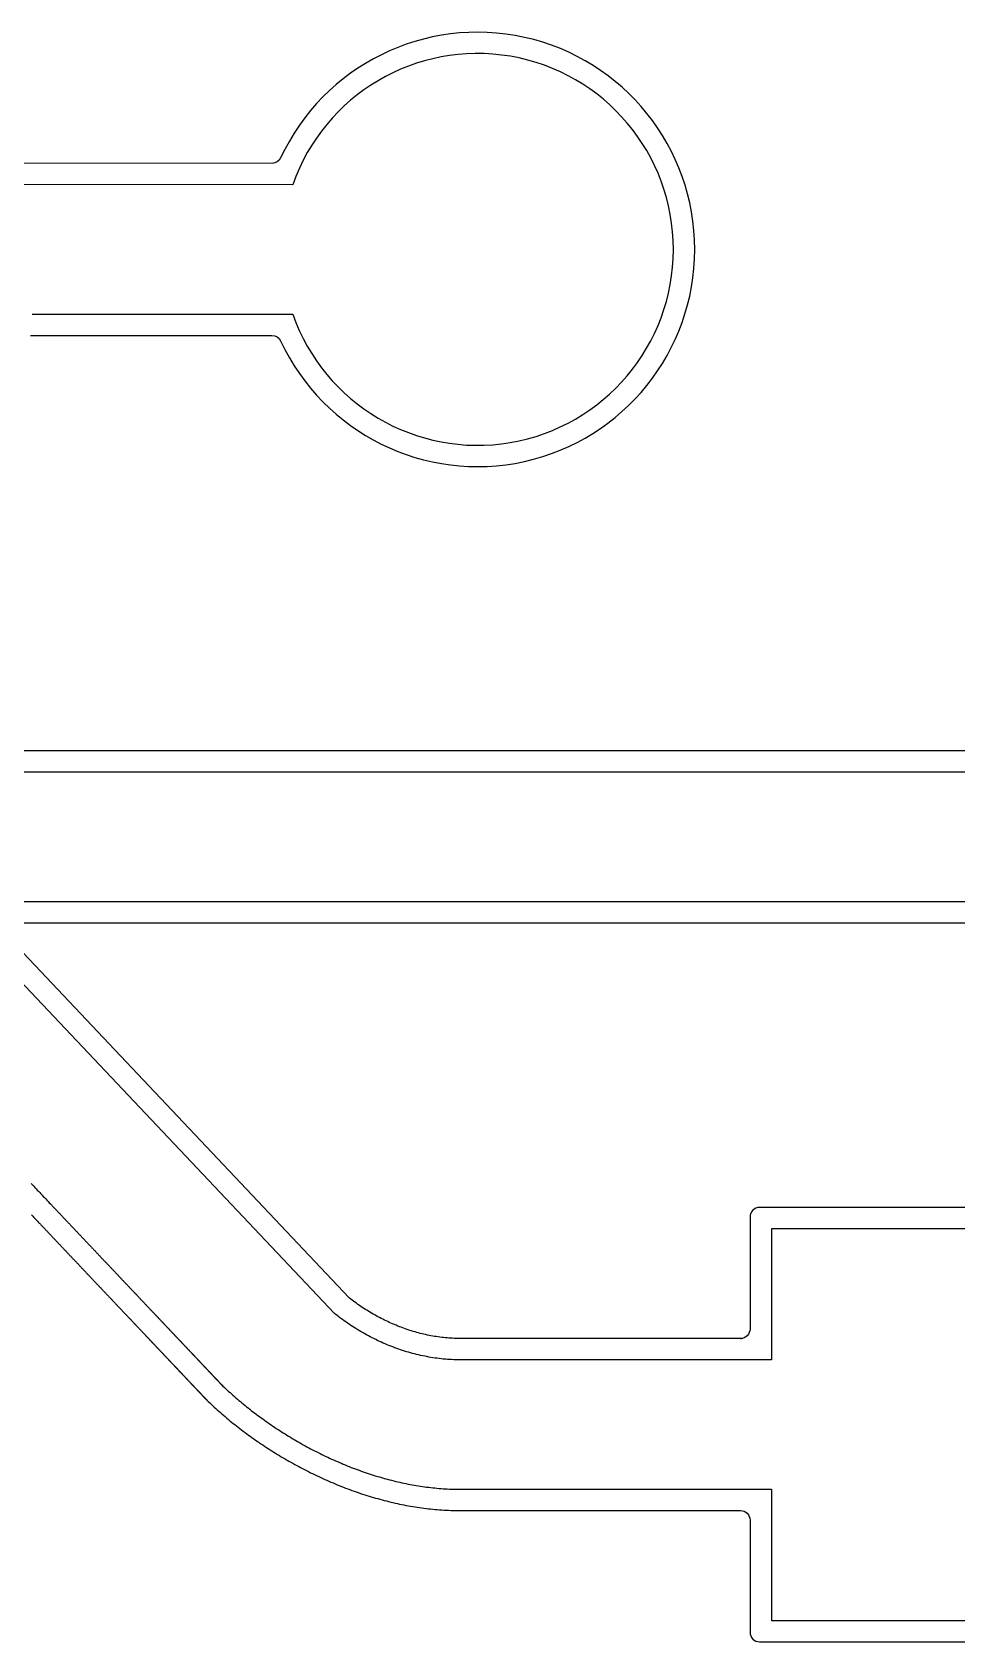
# Model space of a CAD drawing. Header units: inches. Extents: x 39 to 243, y 75 to 164.
# Drawn here: x 141 to 192.1, y 75 to 164 of the extents above; entities that cross this region are included whole.
import ezdxf

# ---------------------------------------------------------------- set-up
doc = ezdxf.new("R2010")
doc.units = ezdxf.units.IN
doc.header["$MEASUREMENT"] = 0

msp = doc.modelspace()

# ---------------------------------------------------------------- linework, layer by layer
at = {"color": 7}
for points in [[(140.938, 147.206), (141.125, 147.206), (141.311, 147.206), (141.495, 147.206), (141.678, 147.206), (141.86, 147.206), (142.041, 147.206), (142.221, 147.206), (142.4, 147.206), (142.577, 147.206), (142.753, 147.206), (142.928, 147.206), (143.102, 147.206), (143.275, 147.206), (143.447, 147.207), (143.617, 147.207), (143.786, 147.207), (143.955, 147.207), (144.122, 147.207), (144.287, 147.207), (144.452, 147.207), (144.616, 147.207), (144.778, 147.207), (144.939, 147.207), (145.099, 147.207), (145.258, 147.207), (145.416, 147.207), (145.573, 147.207), (145.728, 147.207), (145.882, 147.207), (146.036, 147.207), (146.188, 147.207), (146.339, 147.207), (146.488, 147.207), (146.637, 147.207), (146.784, 147.207), (146.931, 147.207), (147.076, 147.207), (147.22, 147.207), (147.363, 147.207), (147.504, 147.207), (147.645, 147.207), (147.784, 147.207), (147.923, 147.207), (148.06, 147.208), (148.196, 147.208), (148.331, 147.208), (148.464, 147.208), (148.597, 147.208), (148.728, 147.208), (148.859, 147.208), (148.988, 147.208), (149.116, 147.208), (149.243, 147.208), (149.369, 147.208), (149.493, 147.208), (149.617, 147.208), (149.739, 147.208), (149.861, 147.208), (149.981, 147.208), (150.1, 147.208), (150.218, 147.208), (150.334, 147.208), (150.45, 147.208), (150.564, 147.209), (150.678, 147.209), (150.79, 147.209), (150.901, 147.209), (151.011, 147.209), (151.12, 147.209), (151.228, 147.209), (151.334, 147.209), (151.44, 147.209), (151.544, 147.209), (151.647, 147.209), (151.75, 147.209), (151.851, 147.209), (151.951, 147.209), (152.049, 147.209), (152.147, 147.209), (152.244, 147.209), (152.339, 147.21), (152.433, 147.21), (152.526, 147.21), (152.619, 147.21), (152.709, 147.21), (152.799, 147.21), (152.888, 147.21), (152.976, 147.21), (153.062, 147.21), (153.148, 147.21), (153.232, 147.21), (153.315, 147.21), (153.397, 147.21), (153.478, 147.21), (153.558, 147.211), (153.637, 147.211), (153.715, 147.211), (153.791, 147.211), (153.867, 147.211), (153.941, 147.211), (154.014, 147.211), (154.283, 147.211, -0.292215), (154.76, 146.907, 4.52676), (154.762, 157.023, -0.291883), (154.285, 156.719), (137.589, 156.722)], [(141.013, 148.385), (141.117, 148.385), (141.221, 148.385), (141.324, 148.385), (141.427, 148.385), (141.529, 148.385), (141.632, 148.385), (141.733, 148.385), (141.835, 148.385), (141.936, 148.385), (142.037, 148.385), (142.137, 148.385), (142.237, 148.385), (142.337, 148.385), (142.436, 148.385), (142.535, 148.385), (142.634, 148.385), (142.732, 148.385), (142.83, 148.385), (142.927, 148.385), (143.024, 148.385), (143.121, 148.385), (143.218, 148.385), (143.314, 148.385), (143.409, 148.385), (143.505, 148.385), (143.6, 148.385), (143.694, 148.385), (143.788, 148.385), (143.882, 148.385), (143.976, 148.385), (144.069, 148.385), (144.162, 148.385), (144.254, 148.385), (144.346, 148.385), (144.438, 148.385), (144.529, 148.385), (144.621, 148.385), (144.711, 148.386), (144.801, 148.386), (144.891, 148.386), (144.981, 148.386), (145.07, 148.386), (145.159, 148.386), (145.248, 148.386), (145.336, 148.386), (145.424, 148.386), (145.511, 148.386), (145.598, 148.386), (145.685, 148.386), (145.771, 148.386), (145.857, 148.386), (145.943, 148.386), (146.028, 148.386), (146.113, 148.386), (146.198, 148.386), (146.282, 148.386), (146.366, 148.386), (146.449, 148.386), (146.532, 148.386), (146.615, 148.386), (146.698, 148.386), (146.78, 148.386), (146.861, 148.386), (146.943, 148.386), (147.024, 148.386), (147.104, 148.386), (147.185, 148.386), (147.265, 148.386), (147.344, 148.386), (147.424, 148.386), (147.502, 148.386), (147.581, 148.386), (147.659, 148.386), (147.737, 148.386), (147.814, 148.386), (147.891, 148.386), (147.968, 148.386), (148.045, 148.386), (148.121, 148.386), (148.196, 148.386), (148.272, 148.386), (148.347, 148.386), (148.421, 148.386), (148.496, 148.386), (148.57, 148.386), (148.643, 148.387), (148.716, 148.387), (148.789, 148.387), (148.862, 148.387), (148.934, 148.387), (149.006, 148.387), (149.077, 148.387), (149.148, 148.387), (149.219, 148.387), (149.289, 148.387), (149.359, 148.387), (149.429, 148.387), (149.498, 148.387), (149.567, 148.387), (149.636, 148.387), (149.704, 148.387), (149.772, 148.387), (149.84, 148.387), (149.907, 148.387), (149.974, 148.387), (150.04, 148.387), (150.107, 148.387), (150.172, 148.387), (150.238, 148.387), (150.303, 148.387), (150.368, 148.387), (150.432, 148.387), (150.496, 148.387), (150.56, 148.387), (150.623, 148.387), (150.686, 148.387), (150.749, 148.387), (150.811, 148.387), (150.873, 148.387), (150.935, 148.387), (150.996, 148.388), (151.057, 148.388), (151.118, 148.388), (151.178, 148.388), (151.238, 148.388), (151.297, 148.388), (151.357, 148.388), (151.415, 148.388), (151.474, 148.388), (151.532, 148.388), (151.59, 148.388), (151.647, 148.388), (151.704, 148.388), (151.761, 148.388), (151.817, 148.388), (151.873, 148.388), (151.929, 148.388), (151.984, 148.388), (152.039, 148.388), (152.094, 148.388), (152.148, 148.388), (152.202, 148.388), (152.256, 148.388), (152.309, 148.388), (152.362, 148.388), (152.415, 148.388), (152.467, 148.388), (152.519, 148.388), (152.57, 148.389), (152.621, 148.389), (152.672, 148.389), (152.723, 148.389), (152.773, 148.389), (152.823, 148.389), (152.872, 148.389), (152.921, 148.389), (152.97, 148.389), (153.018, 148.389), (153.066, 148.389), (153.114, 148.389), (153.161, 148.389), (153.208, 148.389), (153.255, 148.389), (153.301, 148.389), (153.347, 148.389), (153.393, 148.389), (153.438, 148.389), (153.483, 148.389), (153.528, 148.389), (153.572, 148.389), (153.616, 148.389), (153.66, 148.389), (153.703, 148.389), (153.746, 148.39), (153.788, 148.39), (153.831, 148.39), (153.872, 148.39), (153.914, 148.39), (153.955, 148.39), (153.996, 148.39), (154.036, 148.39), (154.077, 148.39), (154.116, 148.39), (154.156, 148.39), (154.195, 148.39), (154.234, 148.39), (154.272, 148.39), (154.31, 148.39), (154.348, 148.39), (154.385, 148.39), (154.422, 148.39), (154.459, 148.39), (154.496, 148.39), (154.532, 148.39), (154.567, 148.39), (154.603, 148.39), (154.638, 148.391), (154.672, 148.391), (154.707, 148.391), (154.741, 148.391), (154.774, 148.391), (154.808, 148.391), (154.84, 148.391), (154.873, 148.391), (154.905, 148.391), (154.937, 148.391), (154.969, 148.391), (155, 148.391), (155.031, 148.391), (155.062, 148.391), (155.092, 148.391), (155.122, 148.391), (155.151, 148.391), (155.181, 148.391), (155.209, 148.391), (155.238, 148.391), (155.266, 148.391), (155.294, 148.392), (155.322, 148.392), (155.349, 148.392), (155.376, 148.392), (155.402, 148.392), (155.428, 148.392, 5.889705), (155.43, 155.54), (137.589, 155.543)], [(204.203, 99.003), (181.241, 99.003, 0.414214), (180.715, 98.477), (180.715, 92.282, -0.414525), (180.188, 91.756), (180.236, 91.756), (180.178, 91.756), (180.118, 91.756), (180.057, 91.756), (179.995, 91.756), (179.932, 91.756), (179.868, 91.756), (179.803, 91.756), (179.737, 91.756), (179.669, 91.756), (179.601, 91.756), (179.531, 91.756), (179.46, 91.756), (179.388, 91.756), (179.315, 91.756), (179.24, 91.757), (179.165, 91.757), (179.088, 91.757), (179.01, 91.757), (178.931, 91.757), (178.851, 91.757), (178.77, 91.757), (178.688, 91.757), (178.604, 91.757), (178.519, 91.757), (178.433, 91.757), (178.346, 91.757), (178.257, 91.757), (178.168, 91.757), (178.077, 91.758), (177.985, 91.758), (177.891, 91.758), (177.797, 91.758), (177.701, 91.758), (177.604, 91.758), (177.506, 91.758), (177.407, 91.758), (177.306, 91.758), (177.204, 91.758), (177.101, 91.758), (176.996, 91.758), (176.891, 91.758), (176.784, 91.758), (176.676, 91.758), (176.566, 91.759), (176.455, 91.759), (176.343, 91.759), (176.23, 91.759), (176.116, 91.759), (176, 91.759), (175.883, 91.759), (175.764, 91.759), (175.644, 91.759), (175.523, 91.759), (175.401, 91.759), (175.277, 91.759), (175.215, 91.759), (175.152, 91.759), (175.089, 91.759), (175.026, 91.759), (174.962, 91.759), (174.898, 91.759), (174.834, 91.759), (174.769, 91.76), (174.704, 91.76), (174.639, 91.76), (174.573, 91.76), (174.508, 91.76), (174.441, 91.76), (174.375, 91.76), (174.308, 91.76), (174.24, 91.76), (174.173, 91.76), (174.105, 91.76), (174.036, 91.76), (173.968, 91.76), (173.899, 91.76), (173.829, 91.76), (173.759, 91.76), (173.689, 91.76), (173.619, 91.76), (173.548, 91.76), (173.477, 91.76), (173.406, 91.76), (173.334, 91.76), (173.262, 91.76), (173.19, 91.76), (173.117, 91.76), (173.044, 91.76), (172.97, 91.76), (172.896, 91.76), (172.822, 91.76), (172.748, 91.76), (172.673, 91.76), (172.598, 91.76), (172.522, 91.76), (172.446, 91.76), (172.37, 91.76), (172.293, 91.76), (172.216, 91.761), (172.139, 91.761), (172.061, 91.761), (171.983, 91.761), (171.905, 91.761), (171.826, 91.761), (171.747, 91.761), (171.668, 91.761), (171.588, 91.761), (171.508, 91.761), (171.427, 91.761), (171.346, 91.761), (171.265, 91.761), (171.184, 91.761), (171.102, 91.761), (171.019, 91.761), (170.937, 91.761), (170.854, 91.761), (170.77, 91.761), (170.687, 91.761), (170.603, 91.761), (170.518, 91.761), (170.433, 91.761), (170.348, 91.761), (170.263, 91.761), (170.177, 91.761), (170.09, 91.761), (170.004, 91.761), (169.917, 91.761), (169.83, 91.761), (169.742, 91.761), (169.654, 91.761), (169.565, 91.761), (169.476, 91.761), (169.387, 91.761), (169.298, 91.761), (169.208, 91.761), (169.117, 91.761), (169.027, 91.761), (168.936, 91.761), (168.844, 91.761), (168.753, 91.761), (168.66, 91.761), (168.568, 91.761), (168.475, 91.761), (168.382, 91.761), (168.288, 91.761), (168.194, 91.761), (168.1, 91.761), (168.005, 91.761), (167.91, 91.761), (167.814, 91.761), (167.718, 91.761), (167.622, 91.761), (167.525, 91.761), (167.428, 91.762), (167.331, 91.762), (167.233, 91.762), (167.135, 91.762), (167.036, 91.762), (166.937, 91.762), (166.838, 91.762), (166.738, 91.762), (166.638, 91.762), (166.538, 91.762), (166.437, 91.762), (166.336, 91.762), (166.234, 91.762), (166.132, 91.762), (166.03, 91.762), (165.927, 91.762), (165.824, 91.762), (165.72, 91.762), (165.616, 91.762), (165.512, 91.762), (165.407, 91.762), (165.302, 91.762), (165.196, 91.762), (165.091, 91.762), (164.984, 91.762), (164.878, 91.762), (164.771, 91.762), (164.663, 91.762), (164.555, 91.762), (164.461, 91.762), (164.362, 91.765), (164.262, 91.769), (164.163, 91.774), (164.063, 91.781), (163.964, 91.789), (163.865, 91.798), (163.765, 91.808), (163.666, 91.819), (163.567, 91.831), (163.468, 91.845), (163.369, 91.86), (163.27, 91.875), (163.171, 91.892), (163.072, 91.91), (162.974, 91.929), (162.875, 91.95), (162.777, 91.971), (162.679, 91.993), (162.581, 92.016), (162.483, 92.041), (162.386, 92.066), (162.289, 92.093), (162.192, 92.12), (162.095, 92.149), (161.998, 92.178), (161.902, 92.209), (161.806, 92.24), (161.71, 92.273), (161.614, 92.306), (161.519, 92.341), (161.424, 92.376), (161.33, 92.412), (161.236, 92.449), (161.142, 92.488), (161.048, 92.527), (160.955, 92.566), (160.863, 92.607), (160.77, 92.649), (160.679, 92.691), (160.587, 92.735), (160.496, 92.779), (160.406, 92.824), (160.316, 92.869), (160.226, 92.916), (160.137, 92.963), (160.049, 93.012), (159.961, 93.06), (159.873, 93.11), (159.786, 93.161), (159.7, 93.212), (159.614, 93.264), (159.529, 93.316), (159.445, 93.369), (159.361, 93.423), (159.277, 93.478), (159.195, 93.533), (159.113, 93.589), (159.031, 93.646), (158.95, 93.703), (158.87, 93.761), (158.791, 93.819), (158.712, 93.878), (158.635, 93.938), (158.557, 93.998), (158.542, 94.01), (138.93, 114.73), (218.089, 114.73, -0.414214)], [(140.992, 98.586), (141.057, 98.518), (141.122, 98.449), (141.187, 98.381), (141.251, 98.312), (141.316, 98.244), (141.38, 98.176), (141.413, 98.142), (141.445, 98.108), (141.477, 98.074), (141.509, 98.04), (141.541, 98.006), (141.574, 97.972), (141.606, 97.938), (141.638, 97.904), (141.67, 97.87), (141.702, 97.836), (141.734, 97.802), (141.766, 97.768), (141.798, 97.734), (141.83, 97.701), (141.862, 97.667), (141.894, 97.633), (141.926, 97.599), (141.958, 97.565), (141.99, 97.532), (142.022, 97.498), (142.054, 97.464), (142.086, 97.431), (142.118, 97.397), (142.15, 97.363), (142.181, 97.33), (142.213, 97.296), (142.245, 97.263), (142.277, 97.229), (142.308, 97.196), (142.34, 97.162), (142.372, 97.129), (142.403, 97.095), (142.435, 97.062), (142.467, 97.028), (142.498, 96.995), (142.53, 96.962), (142.561, 96.928), (142.593, 96.895), (142.624, 96.862), (142.656, 96.829), (142.687, 96.795), (142.719, 96.762), (142.75, 96.729), (142.781, 96.696), (142.813, 96.663), (142.844, 96.63), (142.875, 96.597), (142.907, 96.564), (142.938, 96.531), (142.969, 96.498), (143, 96.465), (143.031, 96.432), (143.062, 96.399), (143.093, 96.366), (143.125, 96.333), (143.156, 96.301), (143.187, 96.268), (143.218, 96.235), (143.248, 96.202), (143.279, 96.17), (143.31, 96.137), (143.341, 96.105), (143.372, 96.072), (143.403, 96.039), (143.433, 96.007), (143.464, 95.975), (143.495, 95.942), (143.526, 95.91), (143.556, 95.877), (143.587, 95.845), (143.617, 95.813), (143.648, 95.78), (143.678, 95.748), (143.709, 95.716), (143.739, 95.684), (143.77, 95.652), (143.8, 95.62), (143.83, 95.588), (143.861, 95.556), (143.891, 95.524), (143.921, 95.492), (143.951, 95.46), (143.981, 95.428), (144.012, 95.396), (144.042, 95.364), (144.072, 95.333), (144.102, 95.301), (144.132, 95.269), (144.162, 95.238), (144.192, 95.206), (144.221, 95.175), (144.251, 95.143), (144.281, 95.112), (144.311, 95.08), (144.34, 95.049), (144.37, 95.017), (144.4, 94.986), (144.429, 94.955), (144.459, 94.924), (144.488, 94.892), (144.518, 94.861), (144.547, 94.83), (144.577, 94.799), (144.606, 94.768), (144.635, 94.737), (144.665, 94.706), (144.694, 94.675), (144.723, 94.644), (144.752, 94.614), (144.781, 94.583), (144.811, 94.552), (144.84, 94.521), (144.869, 94.491), (144.897, 94.46), (144.926, 94.43), (144.955, 94.399), (144.984, 94.369), (145.013, 94.338), (145.042, 94.308), (145.07, 94.278), (145.099, 94.248), (145.127, 94.217), (145.156, 94.187), (145.184, 94.157), (145.213, 94.127), (145.241, 94.097), (145.27, 94.067), (145.298, 94.037), (145.326, 94.007), (145.355, 93.977), (145.383, 93.948), (145.411, 93.918), (145.439, 93.888), (145.467, 93.859), (145.495, 93.829), (145.523, 93.8), (145.551, 93.77), (145.579, 93.741), (145.606, 93.711), (145.634, 93.682), (145.662, 93.653), (145.689, 93.623), (145.717, 93.594), (145.745, 93.565), (145.772, 93.536), (145.8, 93.507), (145.827, 93.478), (145.854, 93.449), (145.882, 93.421), (145.909, 93.392), (145.936, 93.363), (145.963, 93.334), (145.99, 93.306), (146.017, 93.277), (146.044, 93.249), (146.071, 93.22), (146.098, 93.192), (146.125, 93.163), (146.152, 93.135), (146.178, 93.107), (146.205, 93.079), (146.232, 93.051), (146.258, 93.023), (146.285, 92.995), (146.311, 92.967), (146.338, 92.939), (146.364, 92.911), (146.39, 92.883), (146.416, 92.856), (146.443, 92.828), (146.469, 92.8), (146.495, 92.773), (146.521, 92.745), (146.547, 92.718), (146.573, 92.691), (146.598, 92.663), (146.624, 92.636), (146.65, 92.609), (146.675, 92.582), (146.701, 92.555), (146.727, 92.528), (146.752, 92.501), (146.777, 92.474), (146.803, 92.447), (146.828, 92.42), (146.853, 92.394), (146.879, 92.367), (146.904, 92.341), (146.929, 92.314), (146.954, 92.288), (146.979, 92.261), (147.003, 92.235), (147.028, 92.209), (147.053, 92.183), (147.078, 92.157), (147.102, 92.131), (147.127, 92.105), (147.139, 92.092), (147.151, 92.079), (147.164, 92.066), (147.176, 92.053), (147.188, 92.04), (147.2, 92.027), (147.212, 92.015), (147.224, 92.002), (147.237, 91.989), (147.249, 91.976), (147.261, 91.963), (147.273, 91.951), (147.285, 91.938), (147.297, 91.925), (147.309, 91.912), (147.321, 91.9), (147.333, 91.887), (147.345, 91.874), (147.357, 91.862), (147.369, 91.849), (147.381, 91.836), (147.393, 91.824), (147.405, 91.811), (147.417, 91.799), (147.428, 91.786), (147.44, 91.774), (147.452, 91.761), (147.464, 91.749), (147.476, 91.736), (147.488, 91.724), (147.499, 91.711), (147.511, 91.699), (147.523, 91.686), (147.535, 91.674), (147.546, 91.662), (147.558, 91.649), (147.57, 91.637), (147.581, 91.625), (147.593, 91.612), (147.605, 91.6), (147.616, 91.588), (147.628, 91.576), (147.639, 91.563), (147.651, 91.551), (147.662, 91.539), (147.674, 91.527), (147.685, 91.515), (147.697, 91.503), (147.708, 91.49), (147.72, 91.478), (147.731, 91.466), (147.743, 91.454), (147.754, 91.442), (147.765, 91.43), (147.777, 91.418), (147.788, 91.406), (147.799, 91.394), (147.811, 91.382), (147.822, 91.37), (147.833, 91.358), (147.845, 91.347), (147.856, 91.335), (147.867, 91.323), (147.878, 91.311), (147.889, 91.299), (147.901, 91.287), (147.912, 91.276), (147.923, 91.264), (147.934, 91.252), (147.945, 91.24), (147.956, 91.229), (147.967, 91.217), (147.978, 91.205), (147.989, 91.194), (148, 91.182), (148.011, 91.17), (148.022, 91.159), (148.033, 91.147), (148.044, 91.136), (148.055, 91.124), (148.066, 91.113), (148.077, 91.101), (148.088, 91.09), (148.099, 91.078), (148.109, 91.067), (148.12, 91.055), (148.131, 91.044), (148.142, 91.032), (148.153, 91.021), (148.163, 91.01), (148.174, 90.998), (148.185, 90.987), (148.195, 90.976), (148.206, 90.965), (148.217, 90.953), (148.227, 90.942), (148.238, 90.931), (148.248, 90.92), (148.259, 90.909), (148.27, 90.897), (148.28, 90.886), (148.291, 90.875), (148.301, 90.864), (148.312, 90.853), (148.322, 90.842), (148.333, 90.831), (148.343, 90.82), (148.353, 90.809), (148.364, 90.798), (148.374, 90.787), (148.384, 90.776), (148.395, 90.765), (148.405, 90.754), (148.415, 90.743), (148.426, 90.733), (148.436, 90.722), (148.446, 90.711), (148.456, 90.7), (148.466, 90.689), (148.477, 90.679), (148.487, 90.668), (148.497, 90.657), (148.507, 90.647), (148.517, 90.636), (148.527, 90.625), (148.537, 90.615), (148.547, 90.604), (148.557, 90.593), (148.567, 90.583), (148.577, 90.572), (148.587, 90.562), (148.597, 90.551), (148.607, 90.541), (148.617, 90.53), (148.627, 90.52), (148.637, 90.509), (148.647, 90.499), (148.656, 90.489), (148.666, 90.478), (148.676, 90.468), (148.686, 90.458), (148.695, 90.447), (148.705, 90.437), (148.715, 90.427), (148.725, 90.417), (148.734, 90.406), (148.744, 90.396), (148.753, 90.386), (148.763, 90.376), (148.773, 90.366), (148.782, 90.356), (148.792, 90.346), (148.801, 90.336), (148.811, 90.326), (148.82, 90.316), (148.83, 90.306), (148.839, 90.296), (148.849, 90.286), (148.858, 90.276), (148.867, 90.266), (148.877, 90.256), (148.886, 90.246), (148.895, 90.236), (148.905, 90.226), (148.914, 90.217), (148.923, 90.207), (148.932, 90.197), (148.942, 90.187), (148.951, 90.178), (148.96, 90.168), (148.969, 90.158), (148.978, 90.149), (148.987, 90.139), (148.996, 90.129), (149.005, 90.12), (149.014, 90.11), (149.024, 90.101), (149.033, 90.091), (149.041, 90.082), (149.05, 90.072), (149.059, 90.063), (149.068, 90.053), (149.077, 90.044), (149.086, 90.035), (149.095, 90.025), (149.104, 90.016), (149.113, 90.007), (149.121, 89.997), (149.13, 89.988), (149.139, 89.979), (149.148, 89.97), (149.156, 89.96), (149.165, 89.951), (149.174, 89.942), (149.182, 89.933), (149.191, 89.924), (149.2, 89.915), (149.208, 89.906), (149.217, 89.897), (149.225, 89.888), (149.234, 89.879), (149.242, 89.87), (149.251, 89.861), (149.259, 89.852), (149.267, 89.843), (149.276, 89.834), (149.284, 89.825), (149.293, 89.816), (149.301, 89.808), (149.309, 89.799), (149.318, 89.79), (149.326, 89.781), (149.334, 89.773), (149.342, 89.764), (149.35, 89.755), (149.359, 89.747), (149.367, 89.738), (149.375, 89.729), (149.383, 89.721), (149.391, 89.712), (149.399, 89.704), (149.407, 89.695), (149.415, 89.687), (149.423, 89.678), (149.431, 89.67), (149.439, 89.661), (149.447, 89.653), (149.455, 89.645), (149.463, 89.636), (149.471, 89.628), (149.479, 89.62), (149.487, 89.611), (149.494, 89.603), (149.502, 89.595), (149.51, 89.587), (149.518, 89.579), (149.525, 89.571), (149.533, 89.562), (149.541, 89.554), (149.548, 89.546), (149.556, 89.538), (149.563, 89.53), (149.571, 89.522), (149.579, 89.514), (149.586, 89.506), (149.594, 89.498), (149.601, 89.49), (149.609, 89.482), (149.616, 89.475), (149.623, 89.467), (149.631, 89.459), (149.638, 89.451), (149.645, 89.443), (149.653, 89.436), (149.66, 89.428), (149.667, 89.42), (149.675, 89.413), (149.682, 89.405), (149.689, 89.397), (149.696, 89.39), (149.703, 89.382), (149.71, 89.375), (149.718, 89.367), (149.725, 89.36), (149.732, 89.352), (149.739, 89.345), (149.746, 89.337), (149.753, 89.33), (149.76, 89.323), (149.767, 89.315), (149.774, 89.308), (149.78, 89.301), (149.787, 89.294), (149.794, 89.286), (149.801, 89.279), (149.808, 89.272), (149.815, 89.265), (149.821, 89.258), (149.828, 89.251), (149.835, 89.243), (149.841, 89.236), (149.848, 89.229), (149.855, 89.222), (149.861, 89.215), (149.868, 89.208), (149.874, 89.202), (149.881, 89.195), (149.887, 89.188), (149.894, 89.181), (149.9, 89.174), (149.907, 89.167), (149.913, 89.16), (149.92, 89.154), (149.926, 89.147), (149.932, 89.14), (149.939, 89.134), (149.945, 89.127), (149.951, 89.12), (149.957, 89.114), (149.964, 89.107), (149.97, 89.101), (149.976, 89.094), (149.982, 89.088), (149.988, 89.081), (149.994, 89.075), (150, 89.068), (150.006, 89.062), (150.012, 89.056), (150.018, 89.049), (150.024, 89.043), (150.03, 89.037), (150.036, 89.031), (150.042, 89.024), (150.048, 89.018), (150.054, 89.012), (150.06, 89.006), (150.065, 89), (150.071, 88.994), (150.077, 88.987), (150.083, 88.981), (150.088, 88.975), (150.094, 88.969), (150.1, 88.964), (150.105, 88.958), (150.111, 88.952), (150.116, 88.946), (150.122, 88.94), (150.127, 88.934), (150.133, 88.928), (150.138, 88.923), (150.144, 88.917), (150.149, 88.911), (150.155, 88.905), (150.16, 88.9), (150.165, 88.894), (150.171, 88.889), (150.176, 88.883), (150.181, 88.877), (150.186, 88.872), (150.191, 88.866), (150.197, 88.861), (150.202, 88.855), (150.207, 88.85), (150.212, 88.845), (150.217, 88.839), (150.222, 88.834), (150.227, 88.829), (150.232, 88.823), (150.237, 88.818), (150.242, 88.813), (150.247, 88.808), (150.252, 88.803), (150.257, 88.797), (150.262, 88.792), (150.266, 88.787), (150.271, 88.782), (150.276, 88.777), (150.281, 88.772), (150.285, 88.767), (150.29, 88.762), (150.295, 88.757), (150.299, 88.752), (150.304, 88.748), (150.308, 88.743), (150.313, 88.738), (150.317, 88.733), (150.322, 88.728), (150.326, 88.724), (150.331, 88.719), (150.335, 88.714), (150.34, 88.71), (150.344, 88.705), (150.348, 88.701), (150.353, 88.696), (150.357, 88.691), (150.361, 88.687), (150.365, 88.682), (150.37, 88.678), (150.374, 88.674), (150.378, 88.669), (150.382, 88.665), (150.386, 88.661), (150.39, 88.656), (150.394, 88.652), (150.398, 88.648), (150.402, 88.644), (150.406, 88.639), (150.41, 88.635), (150.414, 88.631), (150.418, 88.627), (150.422, 88.623), (150.425, 88.619), (150.429, 88.615), (150.433, 88.611), (150.437, 88.607), (150.44, 88.603), (150.444, 88.599), (150.448, 88.595), (150.451, 88.592), (150.455, 88.588), (150.459, 88.584), (150.462, 88.58), (150.466, 88.577), (150.469, 88.573), (150.473, 88.569), (150.476, 88.566), (150.479, 88.562), (150.483, 88.558), (150.486, 88.555), (150.489, 88.551), (150.493, 88.548), (150.496, 88.544), (150.499, 88.541), (150.502, 88.538), (150.506, 88.534), (150.509, 88.531), (150.512, 88.528), (150.515, 88.524), (150.518, 88.521), (150.521, 88.518), (150.524, 88.515), (150.527, 88.512), (150.53, 88.509), (150.533, 88.505), (150.536, 88.502), (150.539, 88.499), (150.541, 88.496), (150.544, 88.493), (150.547, 88.49), (150.55, 88.488), (150.552, 88.485), (150.555, 88.482), (150.558, 88.479), (150.56, 88.476), (150.563, 88.473), (150.566, 88.471), (150.568, 88.468), (150.571, 88.465), (150.573, 88.463), (150.576, 88.46), (150.578, 88.458), (150.58, 88.455), (150.583, 88.452), (150.585, 88.45), (150.588, 88.448), (150.59, 88.445), (150.592, 88.443), (150.594, 88.44), (150.596, 88.438), (150.599, 88.436), (150.601, 88.433), (150.603, 88.431), (150.605, 88.429), (150.607, 88.427), (150.609, 88.425), (150.611, 88.423), (150.613, 88.421), (150.615, 88.418), (150.617, 88.416), (150.619, 88.414), (150.621, 88.413), (150.622, 88.411), (150.624, 88.409), (150.626, 88.407), (150.628, 88.405), (150.629, 88.403), (150.631, 88.401), (150.633, 88.4), (150.634, 88.398), (150.636, 88.396), (150.637, 88.395), (150.639, 88.393), (150.64, 88.391), (150.642, 88.39), (150.643, 88.388), (150.645, 88.387), (150.646, 88.385), (150.647, 88.384), (150.649, 88.383), (150.65, 88.381), (150.651, 88.38), (150.653, 88.379), (150.654, 88.377), (150.655, 88.376), (150.656, 88.375), (150.657, 88.374), (150.658, 88.373), (150.659, 88.372), (150.66, 88.371), (150.661, 88.369), (150.662, 88.368), (150.663, 88.368), (150.664, 88.367), (150.665, 88.366), (150.666, 88.365), (150.666, 88.364), (150.667, 88.363), (150.668, 88.362), (150.669, 88.362), (150.669, 88.361), (150.67, 88.36), (150.671, 88.36), (150.671, 88.359), (150.672, 88.358), (150.672, 88.358), (150.673, 88.357), (150.673, 88.357), (150.674, 88.356), (150.674, 88.356), (150.674, 88.355), (150.675, 88.355), (150.675, 88.355), (150.675, 88.355), (150.676, 88.354), (150.676, 88.354), (150.676, 88.354), (150.676, 88.354), (150.678, 88.352), (150.759, 88.274), (150.84, 88.197), (150.923, 88.12), (151.005, 88.043), (151.089, 87.966), (151.173, 87.89), (151.258, 87.814), (151.343, 87.738), (151.429, 87.663), (151.516, 87.587), (151.603, 87.512), (151.691, 87.437), (151.78, 87.363), (151.869, 87.289), (151.959, 87.215), (152.049, 87.141), (152.14, 87.068), (152.231, 86.995), (152.323, 86.923), (152.416, 86.85), (152.509, 86.778), (152.603, 86.707), (152.697, 86.635), (152.792, 86.564), (152.887, 86.494), (152.983, 86.423), (153.08, 86.353), (153.177, 86.284), (153.274, 86.215), (153.372, 86.146), (153.471, 86.077), (153.57, 86.009), (153.67, 85.942), (153.77, 85.875), (153.87, 85.808), (153.971, 85.741), (154.073, 85.675), (154.175, 85.61), (154.277, 85.545), (154.38, 85.48), (154.483, 85.416), (154.587, 85.352), (154.692, 85.288), (154.796, 85.225), (154.902, 85.163), (155.007, 85.101), (155.113, 85.039), (155.22, 84.978), (155.327, 84.918), (155.434, 84.858), (155.542, 84.798), (155.65, 84.739), (155.758, 84.681), (155.867, 84.623), (155.976, 84.566), (156.086, 84.509), (156.196, 84.452), (156.307, 84.397), (156.417, 84.341), (156.529, 84.287), (156.64, 84.233), (156.752, 84.179), (156.864, 84.126), (156.977, 84.074), (157.09, 84.022), (157.203, 83.971), (157.316, 83.92), (157.43, 83.87), (157.545, 83.821), (157.659, 83.772), (157.774, 83.724), (157.889, 83.676), (158.004, 83.63), (158.12, 83.583), (158.236, 83.538), (158.352, 83.493), (158.469, 83.449), (158.586, 83.405), (158.703, 83.362), (158.82, 83.32), (158.938, 83.279), (159.056, 83.238), (159.174, 83.198), (159.292, 83.159), (159.411, 83.12), (159.529, 83.082), (159.648, 83.045), (159.768, 83.008), (159.887, 82.973), (160.007, 82.938), (160.127, 82.904), (160.247, 82.87), (160.367, 82.838), (160.488, 82.806), (160.608, 82.775), (160.729, 82.745), (160.85, 82.715), (160.971, 82.687), (161.093, 82.659), (161.214, 82.632), (161.336, 82.606), (161.458, 82.58), (161.58, 82.556), (161.702, 82.533), (161.824, 82.51), (161.946, 82.488), (162.069, 82.467), (162.191, 82.447), (162.314, 82.428), (162.437, 82.41), (162.56, 82.393), (162.682, 82.376), (162.806, 82.361), (162.929, 82.346), (163.052, 82.333), (163.175, 82.32), (163.299, 82.309), (163.422, 82.298), (163.545, 82.288), (163.669, 82.28), (163.792, 82.272), (163.916, 82.265), (164.04, 82.26), (164.163, 82.255), (164.287, 82.251), (164.411, 82.249), (164.534, 82.247), (164.658, 82.247), (180.189, 82.25, -0.41428), (180.715, 81.724), (180.715, 75.517, 0.414214), (181.241, 74.991), (204.203, 74.991, 0.414214)]]:
    msp.add_lwpolyline(points, format="xyb", dxfattribs=at)
for points in [[(218.089, 124.24), (111.867, 124.24)], [(219.793, 123.061), (109.128, 123.061)], [(203.551, 97.825), (181.894, 97.825), (181.894, 90.575), (181.894, 90.575), (181.893, 90.575), (181.893, 90.575), (181.893, 90.575), (181.892, 90.575), (181.892, 90.575), (181.891, 90.575), (181.89, 90.575), (181.889, 90.575), (181.888, 90.575), (181.887, 90.575), (181.886, 90.575), (181.885, 90.575), (181.883, 90.575), (181.882, 90.575), (181.88, 90.575), (181.879, 90.575), (181.877, 90.575), (181.875, 90.575), (181.873, 90.575), (181.871, 90.575), (181.868, 90.575), (181.866, 90.575), (181.863, 90.575), (181.861, 90.575), (181.858, 90.575), (181.855, 90.575), (181.852, 90.575), (181.849, 90.575), (181.846, 90.575), (181.843, 90.575), (181.84, 90.575), (181.836, 90.575), (181.833, 90.575), (181.829, 90.575), (181.825, 90.575), (181.821, 90.575), (181.817, 90.575), (181.813, 90.575), (181.809, 90.575), (181.804, 90.575), (181.8, 90.575), (181.795, 90.575), (181.791, 90.575), (181.786, 90.575), (181.781, 90.575), (181.776, 90.575), (181.771, 90.575), (181.766, 90.575), (181.76, 90.575), (181.755, 90.575), (181.749, 90.575), (181.744, 90.575), (181.738, 90.575), (181.732, 90.575), (181.726, 90.575), (181.72, 90.575), (181.713, 90.575), (181.707, 90.575), (181.701, 90.575), (181.694, 90.575), (181.687, 90.575), (181.68, 90.575), (181.673, 90.575), (181.666, 90.575), (181.659, 90.575), (181.652, 90.575), (181.645, 90.575), (181.637, 90.575), (181.629, 90.575), (181.622, 90.575), (181.614, 90.575), (181.606, 90.575), (181.598, 90.575), (181.589, 90.575), (181.581, 90.575), (181.573, 90.575), (181.564, 90.575), (181.555, 90.575), (181.547, 90.575), (181.538, 90.575), (181.529, 90.575), (181.52, 90.575), (181.51, 90.575), (181.501, 90.575), (181.491, 90.575), (181.482, 90.575), (181.472, 90.575), (181.462, 90.575), (181.452, 90.575), (181.442, 90.575), (181.432, 90.575), (181.421, 90.575), (181.411, 90.575), (181.4, 90.575), (181.39, 90.575), (181.379, 90.575), (181.368, 90.575), (181.357, 90.575), (181.346, 90.575), (181.334, 90.575), (181.323, 90.575), (181.311, 90.576), (181.3, 90.576), (181.288, 90.576), (181.276, 90.576), (181.264, 90.576), (181.252, 90.576), (181.24, 90.576), (181.227, 90.576), (181.215, 90.576), (181.202, 90.576), (181.189, 90.576), (181.176, 90.576), (181.163, 90.576), (181.15, 90.576), (181.137, 90.576), (181.123, 90.576), (181.11, 90.576), (181.096, 90.576), (181.083, 90.576), (181.069, 90.576), (181.055, 90.576), (181.041, 90.576), (181.026, 90.576), (181.012, 90.576), (180.997, 90.576), (180.983, 90.576), (180.968, 90.576), (180.953, 90.576), (180.938, 90.576), (180.923, 90.576), (180.908, 90.576), (180.892, 90.576), (180.877, 90.576), (180.861, 90.576), (180.845, 90.576), (180.829, 90.576), (180.813, 90.576), (180.797, 90.576), (180.781, 90.576), (180.765, 90.576), (180.748, 90.576), (180.731, 90.576), (180.714, 90.576), (180.698, 90.576), (180.681, 90.576), (180.663, 90.576), (180.646, 90.576), (180.629, 90.576), (180.611, 90.576), (180.593, 90.576), (180.575, 90.576), (180.557, 90.576), (180.539, 90.576), (180.521, 90.576), (180.503, 90.576), (180.484, 90.577), (180.466, 90.577), (180.447, 90.577), (180.428, 90.577), (180.409, 90.577), (180.39, 90.577), (180.371, 90.577), (180.351, 90.577), (180.332, 90.577), (180.312, 90.577), (180.292, 90.577), (180.272, 90.577), (180.252, 90.577), (180.232, 90.577), (180.212, 90.577), (180.191, 90.577), (180.171, 90.577), (180.15, 90.577), (180.129, 90.577), (180.108, 90.577), (180.087, 90.577), (180.066, 90.577), (180.044, 90.577), (180.023, 90.577), (180.001, 90.577), (179.979, 90.577), (179.957, 90.577), (179.935, 90.577), (179.913, 90.577), (179.891, 90.577), (179.868, 90.577), (179.845, 90.577), (179.823, 90.577), (179.8, 90.577), (179.777, 90.577), (179.754, 90.577), (179.73, 90.577), (179.707, 90.577), (179.683, 90.577), (179.659, 90.577), (179.636, 90.577), (179.612, 90.577), (179.588, 90.577), (179.563, 90.577), (179.539, 90.577), (179.514, 90.577), (179.49, 90.578), (179.465, 90.578), (179.44, 90.578), (179.415, 90.578), (179.389, 90.578), (179.364, 90.578), (179.339, 90.578), (179.313, 90.578), (179.287, 90.578), (179.261, 90.578), (179.235, 90.578), (179.209, 90.578), (179.182, 90.578), (179.156, 90.578), (179.129, 90.578), (179.103, 90.578), (179.076, 90.578), (179.049, 90.578), (179.021, 90.578), (178.994, 90.578), (178.966, 90.578), (178.939, 90.578), (178.911, 90.578), (178.883, 90.578), (178.855, 90.578), (178.827, 90.578), (178.798, 90.578), (178.77, 90.578), (178.741, 90.578), (178.713, 90.578), (178.684, 90.578), (178.655, 90.578), (178.625, 90.578), (178.596, 90.578), (178.567, 90.578), (178.537, 90.578), (178.507, 90.578), (178.477, 90.578), (178.447, 90.578), (178.417, 90.578), (178.386, 90.578), (178.356, 90.578), (178.325, 90.579), (178.294, 90.579), (178.263, 90.579), (178.232, 90.579), (178.201, 90.579), (178.17, 90.579), (178.138, 90.579), (178.107, 90.579), (178.075, 90.579), (178.043, 90.579), (178.011, 90.579), (177.978, 90.579), (177.946, 90.579), (177.913, 90.579), (177.881, 90.579), (177.848, 90.579), (177.815, 90.579), (177.781, 90.579), (177.748, 90.579), (177.715, 90.579), (177.681, 90.579), (177.647, 90.579), (177.613, 90.579), (177.579, 90.579), (177.545, 90.579), (177.511, 90.579), (177.476, 90.579), (177.442, 90.579), (177.407, 90.579), (177.372, 90.579), (177.337, 90.579), (177.301, 90.579), (177.266, 90.579), (177.23, 90.579), (177.195, 90.579), (177.159, 90.579), (177.123, 90.579), (177.087, 90.579), (177.05, 90.579), (177.014, 90.579), (176.977, 90.579), (176.94, 90.579), (176.903, 90.58), (176.866, 90.58), (176.829, 90.58), (176.792, 90.58), (176.754, 90.58), (176.716, 90.58), (176.678, 90.58), (176.64, 90.58), (176.602, 90.58), (176.564, 90.58), (176.525, 90.58), (176.487, 90.58), (176.448, 90.58), (176.409, 90.58), (176.37, 90.58), (176.331, 90.58), (176.291, 90.58), (176.252, 90.58), (176.212, 90.58), (176.172, 90.58), (176.132, 90.58), (176.092, 90.58), (176.052, 90.58), (176.011, 90.58), (175.97, 90.58), (175.93, 90.58), (175.889, 90.58), (175.847, 90.58), (175.806, 90.58), (175.765, 90.58), (175.723, 90.58), (175.681, 90.58), (175.639, 90.58), (175.597, 90.58), (175.555, 90.58), (175.513, 90.58), (175.47, 90.58), (175.427, 90.58), (175.384, 90.58), (175.341, 90.58), (175.298, 90.58), (175.255, 90.58), (175.211, 90.58), (175.168, 90.581), (175.124, 90.581), (175.08, 90.581), (175.036, 90.581), (174.991, 90.581), (174.947, 90.581), (174.902, 90.581), (174.857, 90.581), (174.812, 90.581), (174.767, 90.581), (174.722, 90.581), (174.676, 90.581), (174.631, 90.581), (174.585, 90.581), (174.539, 90.581), (174.493, 90.581), (174.447, 90.581), (174.4, 90.581), (174.354, 90.581), (174.307, 90.581), (174.26, 90.581), (174.213, 90.581), (174.166, 90.581), (174.118, 90.581), (174.071, 90.581), (174.023, 90.581), (173.975, 90.581), (173.927, 90.581), (173.879, 90.581), (173.83, 90.581), (173.782, 90.581), (173.733, 90.581), (173.684, 90.581), (173.635, 90.581), (173.586, 90.581), (173.536, 90.581), (173.487, 90.581), (173.437, 90.581), (173.387, 90.581), (173.337, 90.581), (173.287, 90.581), (173.236, 90.581), (173.186, 90.581), (173.135, 90.581), (173.084, 90.581), (173.033, 90.581), (172.982, 90.581), (172.93, 90.581), (172.879, 90.581), (172.827, 90.582), (172.775, 90.582), (172.723, 90.582), (172.671, 90.582), (172.618, 90.582), (172.566, 90.582), (172.513, 90.582), (172.46, 90.582), (172.407, 90.582), (172.354, 90.582), (172.3, 90.582), (172.247, 90.582), (172.193, 90.582), (172.139, 90.582), (172.085, 90.582), (172.03, 90.582), (171.976, 90.582), (171.921, 90.582), (171.866, 90.582), (171.811, 90.582), (171.756, 90.582), (171.701, 90.582), (171.645, 90.582), (171.59, 90.582), (171.534, 90.582), (171.478, 90.582), (171.422, 90.582), (171.365, 90.582), (171.309, 90.582), (171.252, 90.582), (171.195, 90.582), (171.138, 90.582), (171.081, 90.582), (171.023, 90.582), (170.966, 90.582), (170.908, 90.582), (170.85, 90.582), (170.792, 90.582), (170.734, 90.582), (170.675, 90.582), (170.616, 90.582), (170.558, 90.582), (170.499, 90.582), (170.44, 90.582), (170.38, 90.582), (170.321, 90.582), (170.261, 90.582), (170.201, 90.582), (170.141, 90.582), (170.081, 90.582), (170.02, 90.582), (169.96, 90.582), (169.899, 90.582), (169.838, 90.582), (169.777, 90.582), (169.716, 90.582), (169.654, 90.582), (169.593, 90.582), (169.531, 90.582), (169.469, 90.582), (169.406, 90.582), (169.344, 90.582), (169.282, 90.582), (169.219, 90.582), (169.156, 90.582), (169.093, 90.582), (169.03, 90.582), (168.966, 90.582), (168.902, 90.583), (168.839, 90.583), (168.775, 90.583), (168.71, 90.583), (168.646, 90.583), (168.582, 90.583), (168.517, 90.583), (168.452, 90.583), (168.387, 90.583), (168.322, 90.583), (168.256, 90.583), (168.191, 90.583), (168.125, 90.583), (168.059, 90.583), (167.993, 90.583), (167.926, 90.583), (167.86, 90.583), (167.793, 90.583), (167.726, 90.583), (167.659, 90.583), (167.592, 90.583), (167.524, 90.583), (167.457, 90.583), (167.389, 90.583), (167.321, 90.583), (167.253, 90.583), (167.184, 90.583), (167.116, 90.583), (167.047, 90.583), (166.978, 90.583), (166.909, 90.583), (166.839, 90.583), (166.77, 90.583), (166.7, 90.583), (166.63, 90.583), (166.56, 90.583), (166.49, 90.583), (166.42, 90.583), (166.349, 90.583), (166.278, 90.583), (166.207, 90.583), (166.136, 90.583), (166.065, 90.583), (165.993, 90.583), (165.922, 90.583), (165.85, 90.583), (165.777, 90.583), (165.705, 90.583), (165.633, 90.583), (165.56, 90.583), (165.487, 90.583), (165.414, 90.583), (165.341, 90.583), (165.267, 90.583), (165.194, 90.583), (165.12, 90.583), (165.046, 90.583), (164.972, 90.583), (164.897, 90.583), (164.823, 90.583), (164.748, 90.583), (164.673, 90.583), (164.598, 90.583), (164.523, 90.583), (164.447, 90.583), (164.331, 90.586), (164.216, 90.591), (164.1, 90.597), (163.985, 90.605), (163.87, 90.614), (163.755, 90.624), (163.64, 90.636), (163.525, 90.649), (163.411, 90.663), (163.297, 90.679), (163.183, 90.696), (163.069, 90.714), (162.955, 90.733), (162.842, 90.754), (162.729, 90.776), (162.616, 90.8), (162.503, 90.824), (162.391, 90.85), (162.279, 90.877), (162.168, 90.905), (162.056, 90.934), (161.945, 90.965), (161.835, 90.996), (161.724, 91.029), (161.615, 91.063), (161.505, 91.098), (161.396, 91.134), (161.287, 91.171), (161.179, 91.21), (161.071, 91.249), (160.964, 91.29), (160.857, 91.331), (160.75, 91.374), (160.644, 91.417), (160.539, 91.462), (160.434, 91.507), (160.329, 91.554), (160.225, 91.601), (160.122, 91.65), (160.019, 91.699), (159.917, 91.75), (159.815, 91.801), (159.714, 91.853), (159.613, 91.906), (159.513, 91.96), (159.414, 92.015), (159.315, 92.071), (159.217, 92.128), (159.12, 92.185), (159.023, 92.243), (158.927, 92.303), (158.831, 92.362), (158.737, 92.423), (158.643, 92.485), (158.549, 92.547), (158.457, 92.61), (158.365, 92.673), (158.274, 92.738), (158.183, 92.803), (158.094, 92.869), (158.005, 92.936), (157.917, 93.003), (157.83, 93.071), (157.744, 93.139), (136.191, 115.909), (219.793, 115.909)], [(140.974, 100.318), (141.041, 100.248), (141.107, 100.178), (141.174, 100.107), (141.24, 100.037), (141.307, 99.967), (141.373, 99.896), (141.44, 99.826), (141.506, 99.756), (141.573, 99.686), (141.639, 99.616), (141.705, 99.546), (141.772, 99.476), (141.838, 99.406), (141.904, 99.336), (141.97, 99.266), (142.036, 99.197), (142.102, 99.127), (142.135, 99.092), (142.168, 99.057), (142.201, 99.022), (142.234, 98.988), (142.266, 98.953), (142.299, 98.918), (142.332, 98.884), (142.365, 98.849), (142.398, 98.814), (142.431, 98.78), (142.463, 98.745), (142.496, 98.71), (142.529, 98.676), (142.562, 98.641), (142.594, 98.607), (142.627, 98.572), (142.66, 98.538), (142.692, 98.503), (142.725, 98.469), (142.757, 98.434), (142.79, 98.4), (142.823, 98.365), (142.855, 98.331), (142.888, 98.297), (142.92, 98.262), (142.953, 98.228), (142.985, 98.194), (143.018, 98.159), (143.05, 98.125), (143.082, 98.091), (143.115, 98.057), (143.147, 98.023), (143.179, 97.988), (143.212, 97.954), (143.244, 97.92), (143.276, 97.886), (143.308, 97.852), (143.341, 97.818), (143.373, 97.784), (143.405, 97.75), (143.437, 97.716), (143.469, 97.682), (143.501, 97.648), (143.533, 97.615), (143.565, 97.581), (143.597, 97.547), (143.629, 97.513), (143.661, 97.48), (143.693, 97.446), (143.725, 97.412), (143.757, 97.378), (143.789, 97.345), (143.82, 97.311), (143.852, 97.278), (143.884, 97.244), (143.916, 97.211), (143.947, 97.177), (143.979, 97.144), (144.01, 97.11), (144.042, 97.077), (144.074, 97.044), (144.105, 97.01), (144.137, 96.977), (144.168, 96.944), (144.199, 96.911), (144.231, 96.878), (144.262, 96.844), (144.294, 96.811), (144.325, 96.778), (144.356, 96.745), (144.387, 96.712), (144.419, 96.679), (144.45, 96.646), (144.481, 96.614), (144.512, 96.581), (144.543, 96.548), (144.574, 96.515), (144.605, 96.482), (144.636, 96.45), (144.667, 96.417), (144.698, 96.384), (144.729, 96.352), (144.759, 96.319), (144.79, 96.287), (144.821, 96.254), (144.852, 96.222), (144.882, 96.189), (144.913, 96.157), (144.943, 96.125), (144.974, 96.093), (145.004, 96.06), (145.035, 96.028), (145.065, 95.996), (145.096, 95.964), (145.126, 95.932), (145.156, 95.9), (145.187, 95.868), (145.217, 95.836), (145.247, 95.804), (145.277, 95.772), (145.307, 95.74), (145.337, 95.709), (145.367, 95.677), (145.397, 95.645), (145.427, 95.613), (145.457, 95.582), (145.487, 95.55), (145.517, 95.519), (145.547, 95.487), (145.576, 95.456), (145.606, 95.425), (145.636, 95.393), (145.665, 95.362), (145.695, 95.331), (145.724, 95.3), (145.754, 95.269), (145.783, 95.237), (145.813, 95.206), (145.842, 95.175), (145.871, 95.144), (145.901, 95.114), (145.93, 95.083), (145.959, 95.052), (145.988, 95.021), (146.017, 94.991), (146.046, 94.96), (146.075, 94.929), (146.104, 94.899), (146.133, 94.868), (146.162, 94.838), (146.19, 94.807), (146.219, 94.777), (146.248, 94.747), (146.276, 94.717), (146.305, 94.686), (146.333, 94.656), (146.362, 94.626), (146.39, 94.596), (146.419, 94.566), (146.447, 94.536), (146.475, 94.506), (146.503, 94.477), (146.532, 94.447), (146.56, 94.417), (146.588, 94.388), (146.616, 94.358), (146.644, 94.328), (146.672, 94.299), (146.699, 94.27), (146.727, 94.24), (146.755, 94.211), (146.783, 94.182), (146.81, 94.153), (146.838, 94.123), (146.865, 94.094), (146.893, 94.065), (146.92, 94.036), (146.947, 94.007), (146.975, 93.979), (147.002, 93.95), (147.029, 93.921), (147.056, 93.892), (147.083, 93.864), (147.11, 93.835), (147.137, 93.807), (147.164, 93.778), (147.191, 93.75), (147.218, 93.722), (147.245, 93.694), (147.271, 93.665), (147.298, 93.637), (147.324, 93.609), (147.351, 93.581), (147.377, 93.553), (147.404, 93.525), (147.43, 93.498), (147.456, 93.47), (147.482, 93.442), (147.509, 93.415), (147.535, 93.387), (147.561, 93.36), (147.587, 93.332), (147.612, 93.305), (147.638, 93.278), (147.664, 93.25), (147.677, 93.237), (147.69, 93.223), (147.703, 93.21), (147.715, 93.196), (147.728, 93.183), (147.741, 93.169), (147.754, 93.156), (147.766, 93.142), (147.779, 93.129), (147.792, 93.115), (147.805, 93.102), (147.817, 93.088), (147.83, 93.075), (147.843, 93.062), (147.855, 93.048), (147.868, 93.035), (147.88, 93.022), (147.893, 93.008), (147.906, 92.995), (147.918, 92.982), (147.931, 92.969), (147.943, 92.955), (147.956, 92.942), (147.968, 92.929), (147.981, 92.916), (147.993, 92.903), (148.006, 92.89), (148.018, 92.876), (148.03, 92.863), (148.043, 92.85), (148.055, 92.837), (148.067, 92.824), (148.08, 92.811), (148.092, 92.798), (148.104, 92.785), (148.117, 92.772), (148.129, 92.759), (148.141, 92.746), (148.153, 92.733), (148.166, 92.72), (148.178, 92.707), (148.19, 92.695), (148.202, 92.682), (148.214, 92.669), (148.227, 92.656), (148.239, 92.643), (148.251, 92.63), (148.263, 92.618), (148.275, 92.605), (148.287, 92.592), (148.299, 92.579), (148.311, 92.567), (148.323, 92.554), (148.335, 92.541), (148.347, 92.529), (148.359, 92.516), (148.371, 92.504), (148.383, 92.491), (148.395, 92.478), (148.407, 92.466), (148.418, 92.453), (148.43, 92.441), (148.442, 92.428), (148.454, 92.416), (148.466, 92.403), (148.477, 92.391), (148.489, 92.379), (148.501, 92.366), (148.513, 92.354), (148.524, 92.341), (148.536, 92.329), (148.548, 92.317), (148.559, 92.304), (148.571, 92.292), (148.583, 92.28), (148.594, 92.268), (148.606, 92.255), (148.617, 92.243), (148.629, 92.231), (148.64, 92.219), (148.652, 92.207), (148.663, 92.195), (148.675, 92.182), (148.686, 92.17), (148.698, 92.158), (148.709, 92.146), (148.72, 92.134), (148.732, 92.122), (148.743, 92.11), (148.754, 92.098), (148.766, 92.086), (148.777, 92.074), (148.788, 92.062), (148.8, 92.051), (148.811, 92.039), (148.822, 92.027), (148.833, 92.015), (148.844, 92.003), (148.856, 91.991), (148.867, 91.98), (148.878, 91.968), (148.889, 91.956), (148.9, 91.944), (148.911, 91.933), (148.922, 91.921), (148.933, 91.909), (148.944, 91.898), (148.955, 91.886), (148.966, 91.874), (148.977, 91.863), (148.988, 91.851), (148.999, 91.84), (149.01, 91.828), (149.021, 91.817), (149.032, 91.805), (149.043, 91.794), (149.053, 91.782), (149.064, 91.771), (149.075, 91.76), (149.086, 91.748), (149.097, 91.737), (149.107, 91.725), (149.118, 91.714), (149.129, 91.703), (149.139, 91.692), (149.15, 91.68), (149.161, 91.669), (149.171, 91.658), (149.182, 91.647), (149.192, 91.636), (149.203, 91.624), (149.213, 91.613), (149.224, 91.602), (149.234, 91.591), (149.245, 91.58), (149.255, 91.569), (149.266, 91.558), (149.276, 91.547), (149.287, 91.536), (149.297, 91.525), (149.307, 91.514), (149.318, 91.503), (149.328, 91.492), (149.338, 91.481), (149.348, 91.471), (149.359, 91.46), (149.369, 91.449), (149.379, 91.438), (149.389, 91.427), (149.4, 91.417), (149.41, 91.406), (149.42, 91.395), (149.43, 91.385), (149.44, 91.374), (149.45, 91.363), (149.46, 91.353), (149.47, 91.342), (149.48, 91.331), (149.49, 91.321), (149.5, 91.31), (149.51, 91.3), (149.52, 91.289), (149.53, 91.279), (149.54, 91.268), (149.55, 91.258), (149.559, 91.248), (149.569, 91.237), (149.579, 91.227), (149.589, 91.217), (149.599, 91.206), (149.608, 91.196), (149.618, 91.186), (149.628, 91.176), (149.637, 91.165), (149.647, 91.155), (149.657, 91.145), (149.666, 91.135), (149.676, 91.125), (149.685, 91.115), (149.695, 91.104), (149.704, 91.094), (149.714, 91.084), (149.723, 91.074), (149.733, 91.064), (149.742, 91.054), (149.752, 91.044), (149.761, 91.035), (149.77, 91.025), (149.78, 91.015), (149.789, 91.005), (149.798, 90.995), (149.808, 90.985), (149.817, 90.975), (149.826, 90.966), (149.835, 90.956), (149.845, 90.946), (149.854, 90.937), (149.863, 90.927), (149.872, 90.917), (149.881, 90.908), (149.89, 90.898), (149.899, 90.888), (149.908, 90.879), (149.917, 90.869), (149.926, 90.86), (149.935, 90.85), (149.944, 90.841), (149.953, 90.831), (149.962, 90.822), (149.971, 90.813), (149.98, 90.803), (149.989, 90.794), (149.998, 90.785), (150.006, 90.775), (150.015, 90.766), (150.024, 90.757), (150.033, 90.748), (150.041, 90.738), (150.05, 90.729), (150.059, 90.72), (150.067, 90.711), (150.076, 90.702), (150.085, 90.693), (150.093, 90.684), (150.102, 90.675), (150.11, 90.666), (150.119, 90.657), (150.127, 90.648), (150.136, 90.639), (150.144, 90.63), (150.152, 90.621), (150.161, 90.612), (150.169, 90.603), (150.178, 90.594), (150.186, 90.586), (150.194, 90.577), (150.202, 90.568), (150.211, 90.559), (150.219, 90.551), (150.227, 90.542), (150.235, 90.533), (150.243, 90.525), (150.252, 90.516), (150.26, 90.508), (150.268, 90.499), (150.276, 90.491), (150.284, 90.482), (150.292, 90.474), (150.3, 90.465), (150.308, 90.457), (150.316, 90.448), (150.324, 90.44), (150.332, 90.432), (150.34, 90.423), (150.347, 90.415), (150.355, 90.407), (150.363, 90.398), (150.371, 90.39), (150.379, 90.382), (150.386, 90.374), (150.394, 90.366), (150.402, 90.358), (150.409, 90.35), (150.417, 90.341), (150.425, 90.333), (150.432, 90.325), (150.44, 90.317), (150.447, 90.309), (150.455, 90.301), (150.462, 90.294), (150.47, 90.286), (150.477, 90.278), (150.485, 90.27), (150.492, 90.262), (150.499, 90.254), (150.507, 90.247), (150.514, 90.239), (150.521, 90.231), (150.529, 90.223), (150.536, 90.216), (150.543, 90.208), (150.55, 90.201), (150.557, 90.193), (150.565, 90.185), (150.572, 90.178), (150.579, 90.17), (150.586, 90.163), (150.593, 90.155), (150.6, 90.148), (150.607, 90.141), (150.614, 90.133), (150.621, 90.126), (150.628, 90.119), (150.635, 90.111), (150.642, 90.104), (150.648, 90.097), (150.655, 90.09), (150.662, 90.082), (150.669, 90.075), (150.676, 90.068), (150.682, 90.061), (150.689, 90.054), (150.696, 90.047), (150.702, 90.04), (150.709, 90.033), (150.716, 90.026), (150.722, 90.019), (150.729, 90.012), (150.735, 90.005), (150.742, 89.998), (150.748, 89.991), (150.755, 89.985), (150.761, 89.978), (150.767, 89.971), (150.774, 89.964), (150.78, 89.958), (150.786, 89.951), (150.793, 89.944), (150.799, 89.938), (150.805, 89.931), (150.811, 89.925), (150.818, 89.918), (150.824, 89.911), (150.83, 89.905), (150.836, 89.899), (150.842, 89.892), (150.848, 89.886), (150.854, 89.879), (150.86, 89.873), (150.866, 89.867), (150.872, 89.86), (150.878, 89.854), (150.884, 89.848), (150.89, 89.842), (150.896, 89.835), (150.902, 89.829), (150.907, 89.823), (150.913, 89.817), (150.919, 89.811), (150.925, 89.805), (150.93, 89.799), (150.936, 89.793), (150.942, 89.787), (150.947, 89.781), (150.953, 89.775), (150.958, 89.769), (150.964, 89.763), (150.969, 89.758), (150.975, 89.752), (150.98, 89.746), (150.986, 89.74), (150.991, 89.735), (150.996, 89.729), (151.002, 89.723), (151.007, 89.718), (151.012, 89.712), (151.018, 89.707), (151.023, 89.701), (151.028, 89.695), (151.033, 89.69), (151.038, 89.685), (151.044, 89.679), (151.049, 89.674), (151.054, 89.668), (151.059, 89.663), (151.064, 89.658), (151.069, 89.652), (151.074, 89.647), (151.079, 89.642), (151.084, 89.637), (151.089, 89.632), (151.093, 89.626), (151.098, 89.621), (151.103, 89.616), (151.108, 89.611), (151.113, 89.606), (151.117, 89.601), (151.122, 89.596), (151.127, 89.591), (151.131, 89.586), (151.136, 89.582), (151.14, 89.577), (151.145, 89.572), (151.149, 89.567), (151.154, 89.562), (151.158, 89.558), (151.163, 89.553), (151.167, 89.548), (151.172, 89.544), (151.176, 89.539), (151.18, 89.535), (151.185, 89.53), (151.189, 89.525), (151.193, 89.521), (151.197, 89.517), (151.202, 89.512), (151.206, 89.508), (151.21, 89.503), (151.214, 89.499), (151.218, 89.495), (151.222, 89.49), (151.226, 89.486), (151.23, 89.482), (151.234, 89.478), (151.238, 89.474), (151.242, 89.469), (151.246, 89.465), (151.25, 89.461), (151.253, 89.457), (151.257, 89.453), (151.261, 89.449), (151.265, 89.445), (151.268, 89.441), (151.272, 89.438), (151.276, 89.434), (151.279, 89.43), (151.283, 89.426), (151.286, 89.422), (151.29, 89.419), (151.294, 89.415), (151.297, 89.411), (151.3, 89.408), (151.304, 89.404), (151.307, 89.4), (151.311, 89.397), (151.314, 89.393), (151.317, 89.39), (151.32, 89.386), (151.324, 89.383), (151.327, 89.38), (151.33, 89.376), (151.333, 89.373), (151.336, 89.37), (151.339, 89.366), (151.343, 89.363), (151.346, 89.36), (151.349, 89.357), (151.352, 89.354), (151.354, 89.35), (151.357, 89.347), (151.36, 89.344), (151.363, 89.341), (151.366, 89.338), (151.369, 89.335), (151.372, 89.332), (151.374, 89.329), (151.377, 89.327), (151.38, 89.324), (151.382, 89.321), (151.385, 89.318), (151.387, 89.315), (151.39, 89.313), (151.393, 89.31), (151.395, 89.307), (151.398, 89.305), (151.4, 89.302), (151.402, 89.3), (151.405, 89.297), (151.407, 89.295), (151.409, 89.292), (151.412, 89.29), (151.414, 89.287), (151.416, 89.285), (151.418, 89.283), (151.421, 89.28), (151.423, 89.278), (151.425, 89.276), (151.427, 89.274), (151.429, 89.272), (151.431, 89.27), (151.433, 89.267), (151.435, 89.265), (151.437, 89.263), (151.439, 89.261), (151.44, 89.259), (151.442, 89.257), (151.444, 89.256), (151.446, 89.254), (151.448, 89.252), (151.449, 89.25), (151.451, 89.248), (151.453, 89.247), (151.454, 89.245), (151.456, 89.243), (151.457, 89.241), (151.459, 89.24), (151.46, 89.238), (151.462, 89.237), (151.463, 89.235), (151.465, 89.234), (151.466, 89.232), (151.467, 89.231), (151.469, 89.23), (151.47, 89.228), (151.471, 89.227), (151.472, 89.226), (151.474, 89.224), (151.475, 89.223), (151.476, 89.222), (151.477, 89.221), (151.478, 89.22), (151.479, 89.219), (151.48, 89.218), (151.481, 89.217), (151.482, 89.216), (151.483, 89.215), (151.484, 89.214), (151.484, 89.213), (151.485, 89.212), (151.486, 89.211), (151.487, 89.21), (151.487, 89.21), (151.488, 89.209), (151.489, 89.208), (151.489, 89.208), (151.49, 89.207), (151.49, 89.206), (151.491, 89.206), (151.491, 89.205), (151.492, 89.205), (151.492, 89.205), (151.493, 89.204), (151.493, 89.204), (151.493, 89.203), (151.494, 89.203), (151.494, 89.203), (151.494, 89.203), (151.494, 89.202), (151.494, 89.202), (151.494, 89.202)], [(151.496, 89.2), (151.572, 89.127), (151.649, 89.055), (151.726, 88.982), (151.805, 88.91), (151.883, 88.837), (151.963, 88.765), (152.043, 88.693), (152.123, 88.622), (152.205, 88.55), (152.287, 88.479), (152.369, 88.408), (152.452, 88.338), (152.536, 88.267), (152.621, 88.197), (152.705, 88.127), (152.791, 88.057), (152.877, 87.988), (152.964, 87.919), (153.051, 87.85), (153.139, 87.781), (153.227, 87.713), (153.316, 87.645), (153.406, 87.577), (153.496, 87.51), (153.586, 87.443), (153.677, 87.376), (153.769, 87.31), (153.861, 87.244), (153.954, 87.178), (154.047, 87.113), (154.141, 87.048), (154.235, 86.983), (154.329, 86.919), (154.425, 86.855), (154.52, 86.791), (154.616, 86.728), (154.713, 86.665), (154.81, 86.603), (154.907, 86.541), (155.005, 86.48), (155.103, 86.419), (155.202, 86.358), (155.301, 86.298), (155.401, 86.238), (155.501, 86.179), (155.601, 86.12), (155.702, 86.061), (155.803, 86.003), (155.905, 85.946), (156.007, 85.889), (156.109, 85.832), (156.212, 85.776), (156.315, 85.721), (156.418, 85.666), (156.522, 85.611), (156.626, 85.557), (156.731, 85.503), (156.836, 85.45), (156.941, 85.398), (157.046, 85.346), (157.152, 85.295), (157.258, 85.244), (157.365, 85.194), (157.471, 85.144), (157.578, 85.095), (157.686, 85.046), (157.793, 84.998), (157.901, 84.951), (158.009, 84.904), (158.118, 84.858), (158.227, 84.812), (158.336, 84.768), (158.445, 84.723), (158.554, 84.679), (158.664, 84.636), (158.774, 84.594), (158.884, 84.552), (158.994, 84.511), (159.105, 84.471), (159.216, 84.431), (159.327, 84.392), (159.438, 84.353), (159.549, 84.315), (159.661, 84.278), (159.772, 84.242), (159.884, 84.206), (159.996, 84.171), (160.108, 84.137), (160.221, 84.103), (160.333, 84.071), (160.446, 84.039), (160.559, 84.007), (160.672, 83.977), (160.785, 83.947), (160.898, 83.918), (161.011, 83.889), (161.124, 83.862), (161.238, 83.835), (161.351, 83.809), (161.465, 83.784), (161.579, 83.76), (161.692, 83.736), (161.806, 83.713), (161.92, 83.691), (162.034, 83.67), (162.148, 83.65), (162.262, 83.63), (162.377, 83.612), (162.491, 83.594), (162.605, 83.577), (162.719, 83.561), (162.833, 83.546), (162.948, 83.531), (163.062, 83.518), (163.176, 83.505), (163.29, 83.494), (163.404, 83.483), (163.519, 83.473), (163.633, 83.464), (163.747, 83.456), (163.861, 83.449), (163.975, 83.443), (164.089, 83.438), (164.203, 83.433), (164.317, 83.43), (164.431, 83.427), (164.545, 83.426), (164.658, 83.425), (181.894, 83.429), (181.894, 76.17), (203.551, 76.17)]]:
    msp.add_lwpolyline(points, dxfattribs=at)
msp.add_open_spline([(151.494, 89.202), (151.677, 89.009), (151.586, 89.11), (151.496, 89.2)], degree=3, dxfattribs=at)

doc.saveas('drawing.dxf')
